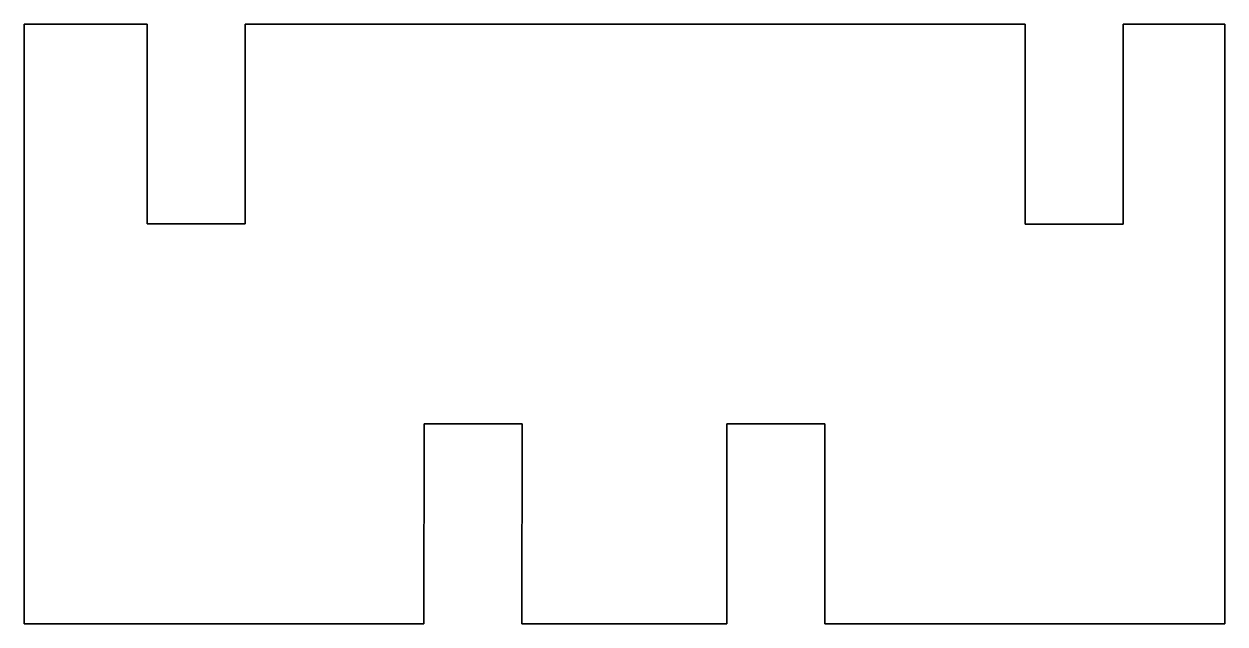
# Model space of a CAD drawing. Extents: x 390.5 to 450.5, y 282 to 312.
import ezdxf

# ---------------------------------------------------------------- set-up
doc = ezdxf.new("R2010")
doc.units = 0

msp = doc.modelspace()

# ---------------------------------------------------------------- linework, layer by layer
at = {"color": 7, "lineweight": 35}
for p, q in [((390.473572, 282.003937), (390.477509, 312.003967)), ((401.529327, 312.002502), (440.529327, 311.997345)), ((450.526398, 311.996033), (450.522461, 281.996033)), ((410.473602, 282.001312), (390.473572, 282.003937)), ((450.522461, 281.996033), (430.52243, 281.998657))]:
    msp.add_line(p, q, dxfattribs=at)
at = {"color": 7, "lineweight": 35, "ltscale": 0.153794}
msp.add_line((396.629272, 312.003143), (390.477509, 312.003967), dxfattribs=at)
at = {"color": 7, "lineweight": 35, "ltscale": 0.25}
for p, q in [((396.637299, 302.003143), (396.629272, 312.003143)), ((445.437256, 301.996704), (445.429382, 311.996704)), ((410.474915, 292.001312), (410.473602, 282.001312)), ((415.373535, 282.000671), (415.374847, 292.000671)), ((425.62381, 291.999329), (425.622375, 281.999329))]:
    msp.add_line(p, q, dxfattribs=at)
at = {"color": 7, "lineweight": 35, "ltscale": 0.249887}
msp.add_line((401.529327, 312.002502), (401.537292, 302.007019), dxfattribs=at)
at = {"color": 7, "lineweight": 35, "ltscale": 0.249999}
msp.add_line((440.529327, 311.997345), (440.537323, 301.997375), dxfattribs=at)
at = {"color": 7, "lineweight": 35, "ltscale": 0.127425}
msp.add_line((445.429382, 311.996704), (450.526398, 311.996033), dxfattribs=at)
at = {"color": 7, "lineweight": 35, "ltscale": 0.1225}
msp.add_line((401.537292, 302.007019), (396.637299, 302.003143), dxfattribs=at)
at = {"color": 7, "lineweight": 35, "ltscale": 0.122498}
for p, q in [((440.537323, 301.997375), (445.437256, 301.996704)), ((415.374847, 292.000671), (410.474915, 292.001312)), ((430.523743, 291.998688), (425.62381, 291.999329))]:
    msp.add_line(p, q, dxfattribs=at)
at = {"color": 7, "lineweight": 35, "ltscale": 0.250001}
msp.add_line((430.52243, 281.998657), (430.523743, 291.998688), dxfattribs=at)
at = {"color": 7, "lineweight": 35, "ltscale": 0.256221}
msp.add_line((425.622375, 281.999329), (415.373535, 282.000671), dxfattribs=at)

doc.saveas('drawing.dxf')
